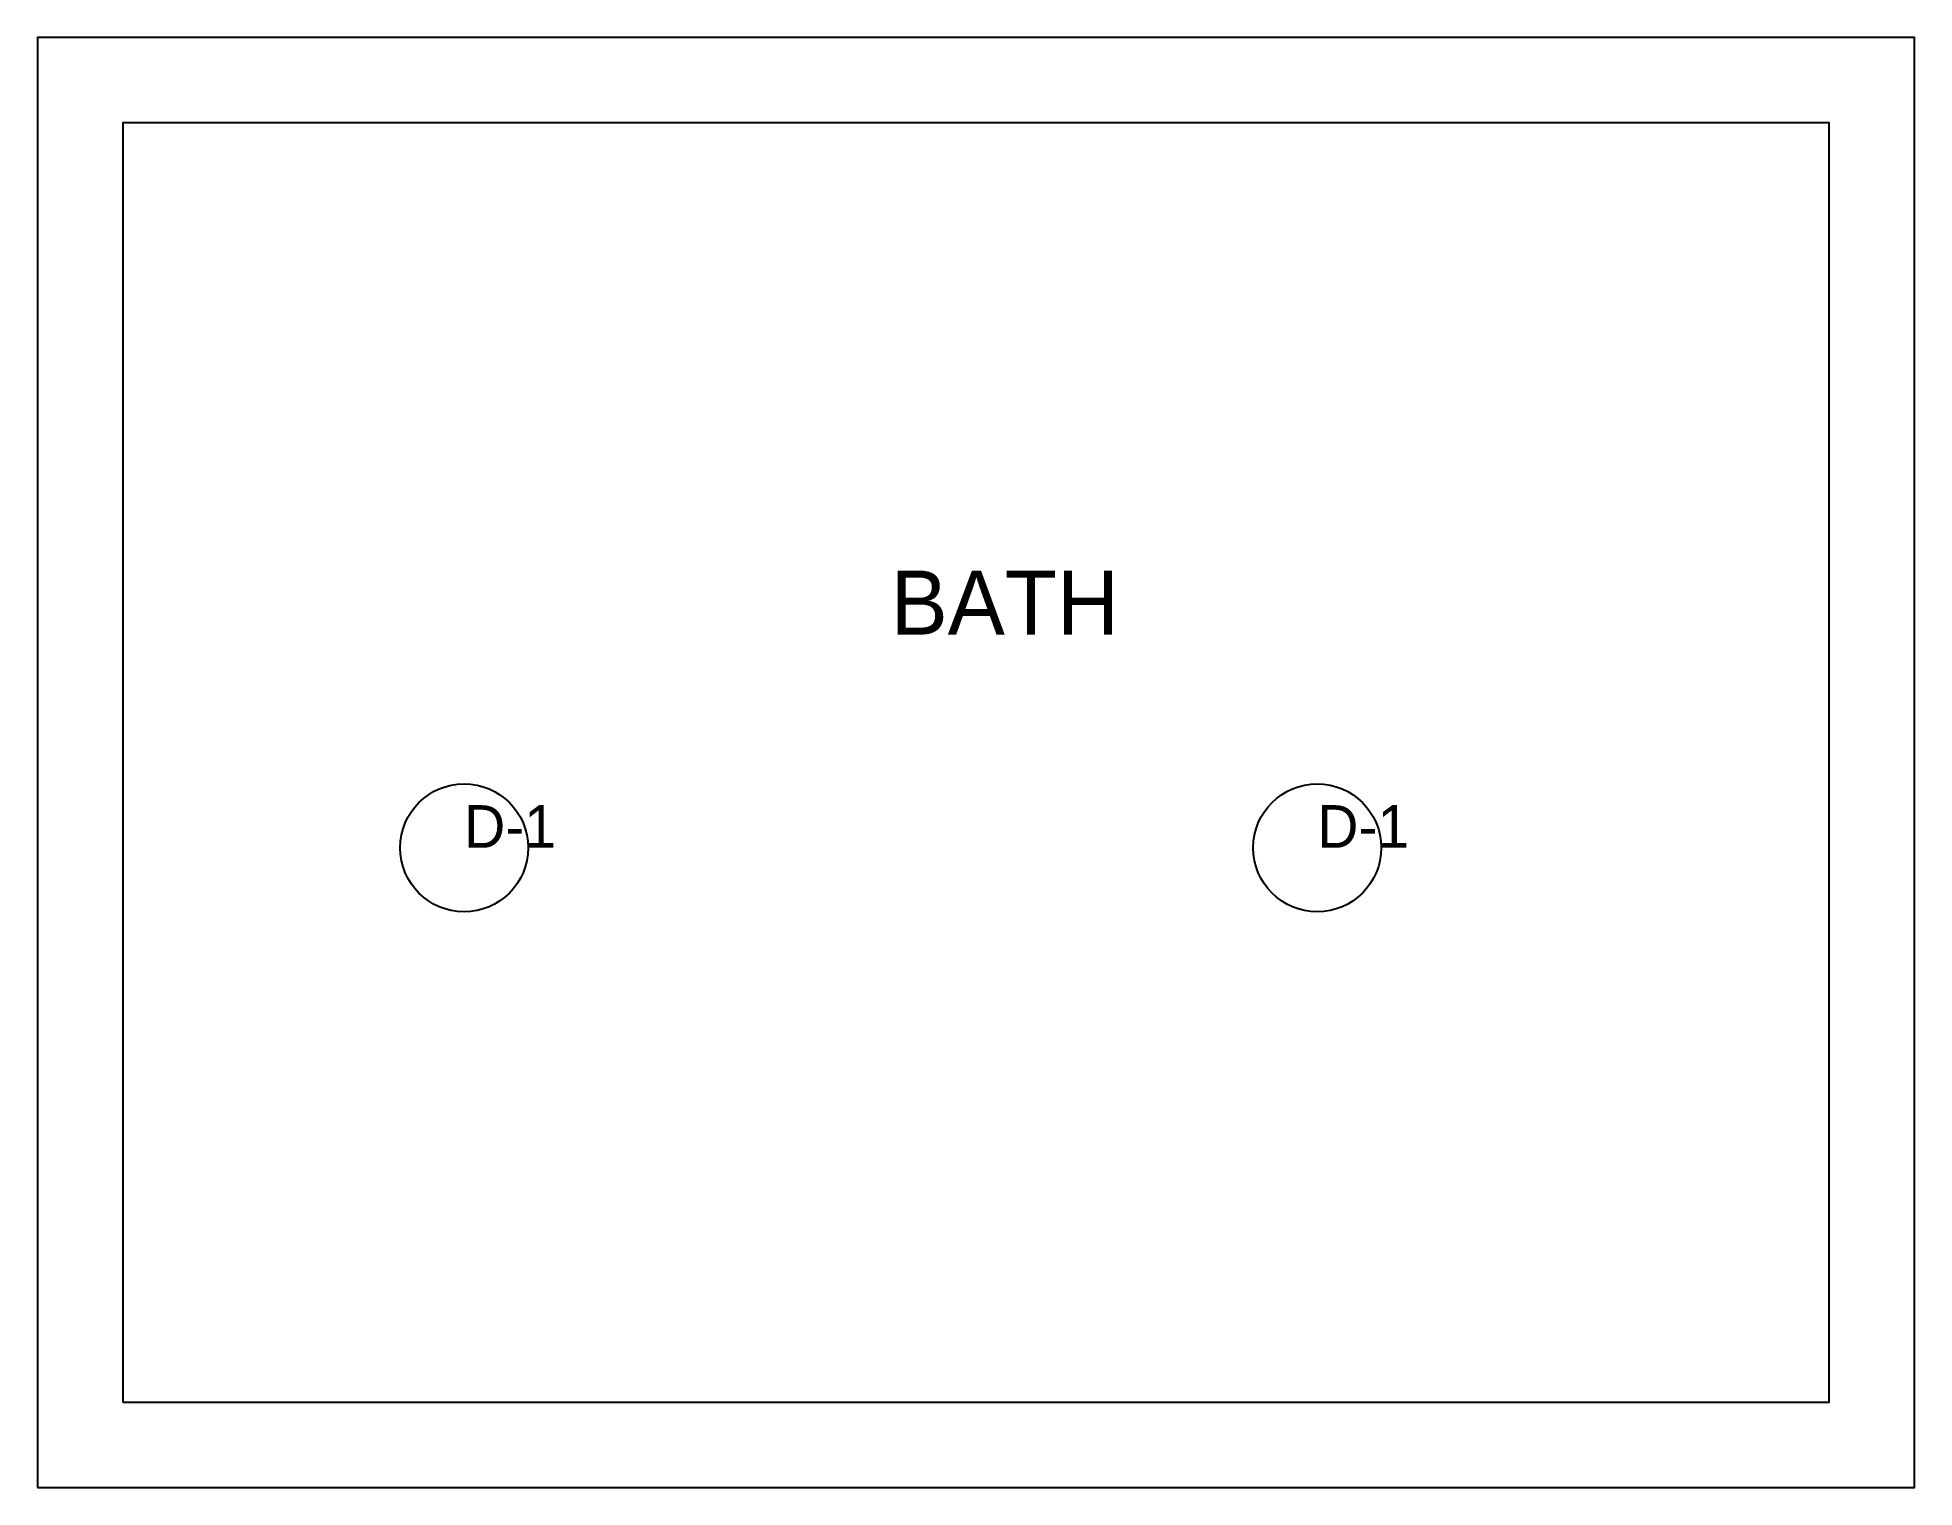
# Model space of a CAD drawing. Header units: millimetres. Extents: x 0 to 4400, y 0 to 3400.
import ezdxf

# ---------------------------------------------------------------- set-up
doc = ezdxf.new("R2010")
doc.units = ezdxf.units.MM

# ---------------------------------------------------------------- blocks, each defined once
blk = doc.blocks.new('DOORTAG')
blk.add_circle((0, 0), 150)
blk.add_attdef('MARK', (0, 0), '', height=100)

msp = doc.modelspace()

# ---------------------------------------------------------------- linework, layer by layer
at = {"layer": 'A-WALL'}
for points in [[(0, 0), (4400, 0), (4400, 3400), (0, 3400)], [(200, 200), (4200, 200), (4200, 3200), (200, 3200)]]:
    msp.add_lwpolyline(points, close=True, dxfattribs=at)

# ---------------------------------------------------------------- block references
at = {"layer": 'A-DOOR-TAG'}
for p in [(1000, 1500), (3000, 1500)]:
    msp.add_blockref('DOORTAG', p, dxfattribs=at).add_auto_attribs({'MARK': 'D-1'})

# ---------------------------------------------------------------- texts
at = {"layer": 'A-TEXT'}
msp.add_text('BATH', height=150, dxfattribs=at).set_placement((2000, 2000))

doc.saveas('drawing.dxf')
